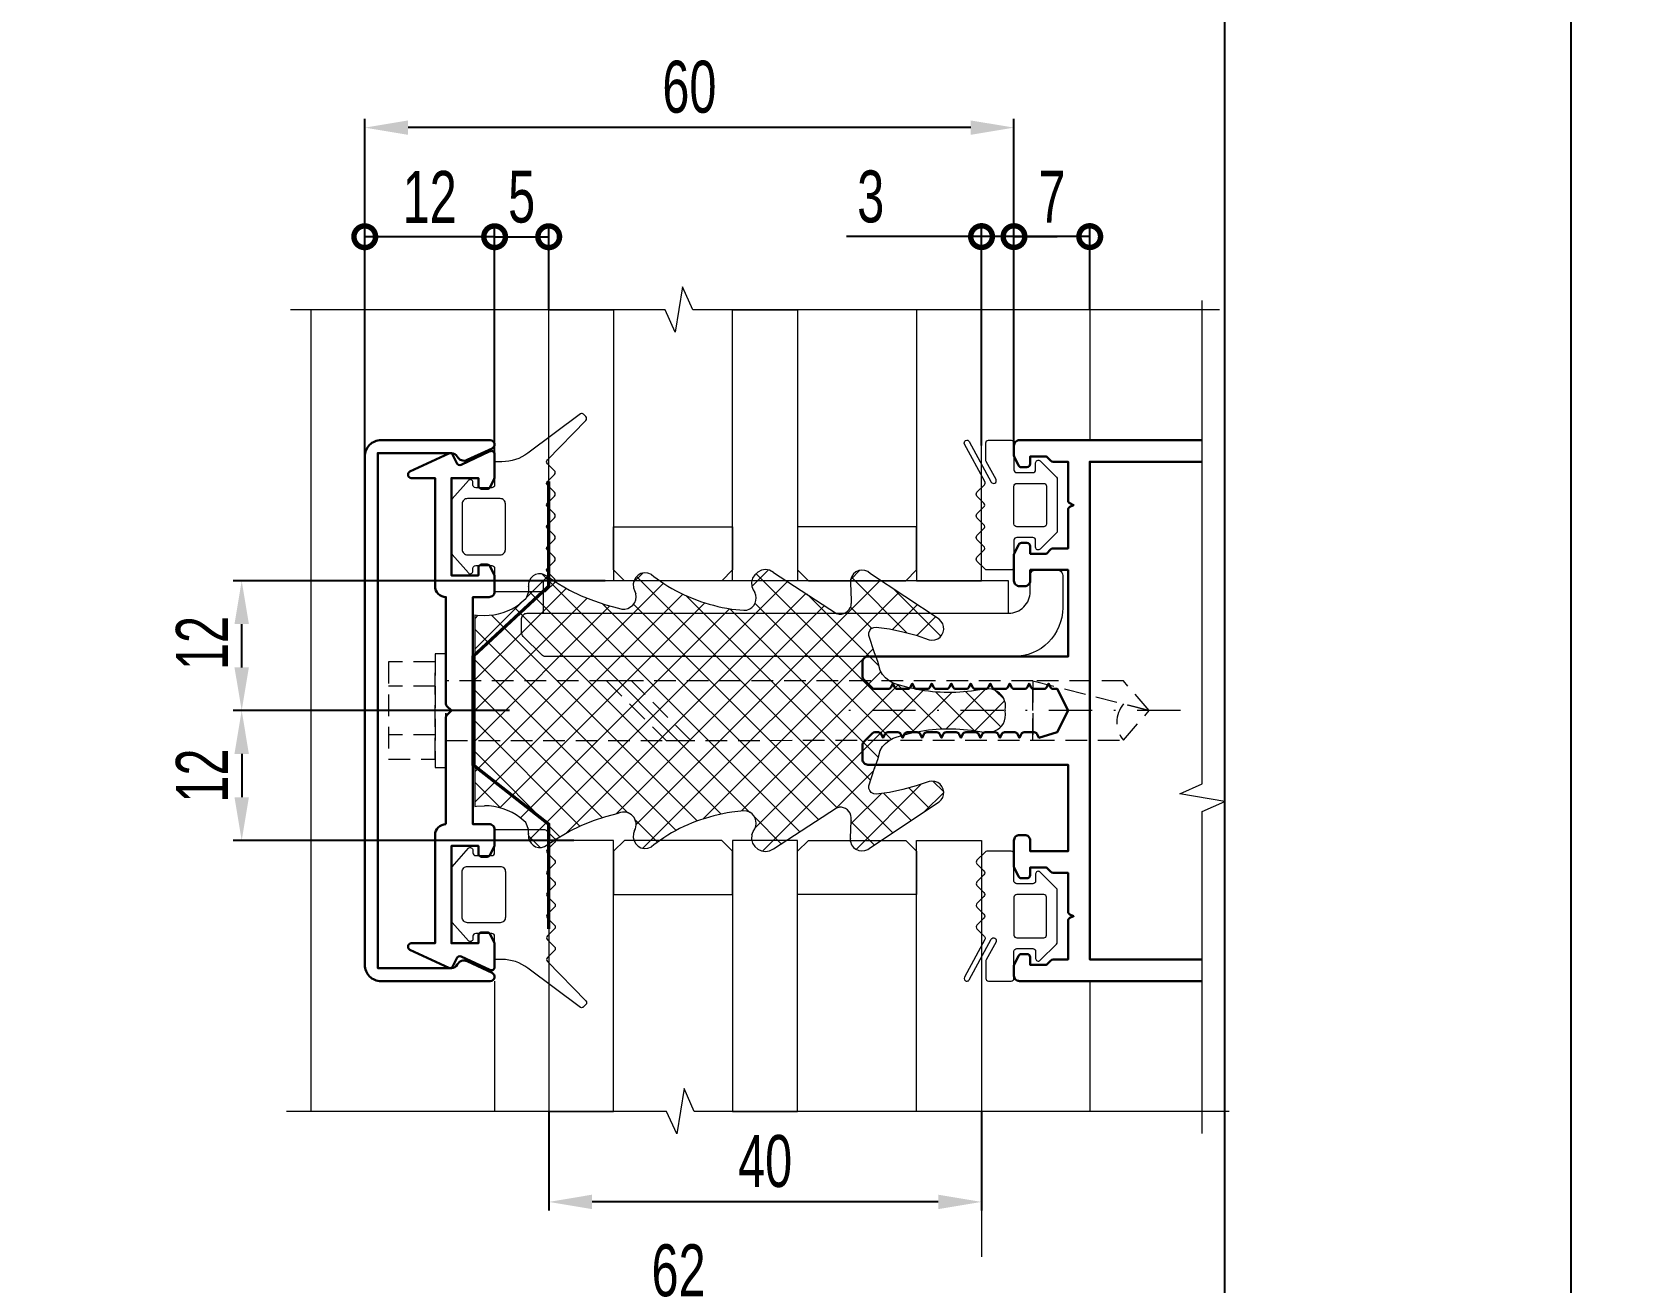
# Model space of a CAD drawing. Extents: x -37 to 8820, y -336 to 478.
# Drawn here: x 3271.1 to 3363.8, y 132.8 to 205.1 of the extents above; entities that cross this region are included whole.
import ezdxf

# ---------------------------------------------------------------- set-up
doc = ezdxf.new("R2010")
doc.units = 0
doc.header["$LTSCALE"] = 5
doc.linetypes.add('DASHDOT', pattern=[1, 0.5, -0.25, 0, -0.25])
doc.linetypes.add('HIDDEN', pattern=[0.375, 0.25, -0.125])
doc.layers.get('0').update_dxf_attribs({"linetype": 'CONTINUOUS', "lineweight": 30})
doc.layers.get('DEFPOINTS').update_dxf_attribs({"linetype": 'CONTINUOUS'})
for name, color, linetype, lineweight in [('1', 6, 'DASHDOT', 13), ('2', 3, 'HIDDEN', 13), ('Dimentions', 5, 'CONTINUOUS', 15), ('Glass', 5, 'CONTINUOUS', 20), ('Ал подклад', 7, 'CONTINUOUS', 20), ('Герлен', 7, 'CONTINUOUS', 60), ('Зигзаг', 1, 'CONTINUOUS', 15), ('Конструкции', 252, 'CONTINUOUS', 20), ('Подкладки', 1, 'CONTINUOUS', 20), ('Уплотнители', 1, 'CONTINUOUS', 20), ('Штриховка', 1, 'CONTINUOUS', 5)]:
    doc.layers.add(name, color=color, linetype=linetype, lineweight=lineweight)
doc.layers.add('Скрытые', color=14, linetype='CONTINUOUS', plot=False)
doc.styles.add('3', font='RUSS.SHX', dxfattribs={"width": 0.7, "height": 3})
doc.dimstyles.new('MX1_6', dxfattribs={"dimtxt": 3, "dimasz": 2.5, "dimexe": 0.5, "dimexo": 0, "dimgap": 0.8, "dimtad": 1, "dimlfac": 1.6, "dimdsep": 46, "dimtxsty": '3', "dimcen": 0, "dimclrd": 256, "dimclre": 256, "dimclrt": 256, "dimaunit": 1, "dimadec": 0, "dimazin": 0, "dimtfac": 1, "dimtmove": 0, "dimatfit": 1, "dimfxl": 1, "dimtvp": 1, "dimtolj": 1, "dimtzin": 0, "dimarcsym": 0})

# ---------------------------------------------------------------- blocks, each defined once
blk = doc.blocks.new('_DotSmall')
at = {"color": 0, "linetype": 'ByBlock', "const_width": 0.5}
blk.add_lwpolyline([(-0.0625, 0, 1), (0.0625, 0, 1)], format="xyb", close=True, dxfattribs=at)
blk = doc.blocks.new('*D1346')
at = {"layer": 'DEFPOINTS', "color": 0, "linetype": 'Continuous', "transparency": 16777216}
for p in [(3300.942, 193.25), (3300.942, 189.031), (3297.817, 180.688)]:
    blk.add_point(p, dxfattribs=at)
at = {"layer": 'Dimentions', "linetype": 'Continuous', "lineweight": -2, "transparency": 16777216}
for p, q in [((3297.817, 180.688), (3297.817, 193.75)), ((3300.942, 189.031), (3300.942, 193.75)), ((3297.817, 193.25), (3300.942, 193.25))]:
    blk.add_line(p, q, dxfattribs=at)
at = {"layer": 'Dimentions', "linetype": 'Continuous', "lineweight": -2, "transparency": 16777216, "xscale": 2.5, "yscale": 2.5, "zscale": 2.5, "rotation": 180}
blk.add_blockref('_DotSmall', (3297.817, 193.25), dxfattribs=at)
at = {"layer": 'Dimentions', "linetype": 'Continuous', "lineweight": -2, "transparency": 16777216, "xscale": 2.5, "yscale": 2.5, "zscale": 2.5}
blk.add_blockref('_DotSmall', (3300.942, 193.25), dxfattribs=at)
at = {"layer": 'Dimentions', "linetype": 'Continuous', "transparency": 16777216, "insert": (3299.379, 195.55), "char_height": 3, "attachment_point": 5, "style": '3'}
blk.add_mtext('\\A1;5', dxfattribs=at)
blk = doc.blocks.new('*D1347')
at = {"layer": 'DEFPOINTS', "color": 0, "linetype": 'Continuous', "transparency": 16777216}
for p in [(3300.942, 142.72), (3325.942, 142.72), (3300.942, 137.494)]:
    blk.add_point(p, dxfattribs=at)
at = {"layer": 'Dimentions', "linetype": 'Continuous', "lineweight": -2, "transparency": 16777216}
for p, q in [((3300.942, 142.72), (3300.942, 136.994)), ((3325.942, 142.72), (3325.942, 136.994)), ((3323.442, 137.494), (3303.442, 137.494))]:
    blk.add_line(p, q, dxfattribs=at)
at = {"layer": 'Dimentions', "linetype": 'Continuous', "transparency": 16777216}
for points in [[(3303.442, 137.911), (3303.442, 137.077), (3300.942, 137.494)], [(3323.442, 137.911), (3323.442, 137.077), (3325.942, 137.494)]]:
    blk.add_solid(points, dxfattribs=at)
at = {"layer": 'Dimentions', "linetype": 'Continuous', "transparency": 16777216, "insert": (3313.442, 139.837), "char_height": 3, "attachment_point": 5, "style": '3'}
blk.add_mtext('\\A1;40', dxfattribs=at)
blk = doc.blocks.new('*D1348')
at = {"layer": 'DEFPOINTS', "color": 0, "linetype": 'Continuous', "transparency": 16777216}
for p in [(3325.942, 193.259), (3325.942, 181.188), (3327.817, 181.188)]:
    blk.add_point(p, dxfattribs=at)
at = {"layer": 'Dimentions', "linetype": 'Continuous', "lineweight": -2, "transparency": 16777216}
for p, q in [((3325.942, 181.188), (3325.942, 193.759)), ((3327.817, 181.188), (3327.817, 193.759)), ((3325.942, 193.259), (3318.142, 193.259)), ((3327.817, 193.259), (3325.942, 193.259)), ((3327.817, 193.259), (3330.317, 193.259))]:
    blk.add_line(p, q, dxfattribs=at)
at = {"layer": 'Dimentions', "linetype": 'Continuous', "lineweight": -2, "transparency": 16777216, "xscale": 2.5, "yscale": 2.5, "zscale": 2.5}
blk.add_blockref('_DotSmall', (3325.942, 193.259), dxfattribs=at)
at = {"layer": 'Dimentions', "linetype": 'Continuous', "lineweight": -2, "transparency": 16777216, "xscale": 2.5, "yscale": 2.5, "zscale": 2.5, "rotation": 180}
blk.add_blockref('_DotSmall', (3327.817, 193.259), dxfattribs=at)
at = {"layer": 'Dimentions', "linetype": 'Continuous', "transparency": 16777216, "insert": (3319.542, 195.559), "char_height": 3, "attachment_point": 5, "style": '3'}
blk.add_mtext('\\A1;3', dxfattribs=at)
blk = doc.blocks.new('*D1349')
at = {"layer": 'DEFPOINTS', "color": 0, "linetype": 'Continuous', "transparency": 16777216}
for p in [(3290.317, 199.554), (3327.817, 189.031), (3290.317, 180.563)]:
    blk.add_point(p, dxfattribs=at)
at = {"layer": 'Dimentions', "linetype": 'Continuous', "lineweight": -2, "transparency": 16777216}
for p, q in [((3290.317, 180.563), (3290.317, 200.054)), ((3325.317, 199.554), (3292.817, 199.554)), ((3327.817, 189.031), (3327.817, 200.054))]:
    blk.add_line(p, q, dxfattribs=at)
at = {"layer": 'Dimentions', "linetype": 'Continuous', "transparency": 16777216}
for points in [[(3292.817, 199.97), (3292.817, 199.137), (3290.317, 199.554)], [(3325.317, 199.97), (3325.317, 199.137), (3327.817, 199.554)]]:
    blk.add_solid(points, dxfattribs=at)
at = {"layer": 'Dimentions', "linetype": 'Continuous', "transparency": 16777216, "insert": (3309.067, 201.897), "char_height": 3, "attachment_point": 5, "style": '3'}
blk.add_mtext('\\A1;60', dxfattribs=at)
blk = doc.blocks.new('*D1350')
at = {"layer": 'DEFPOINTS', "color": 0, "linetype": 'Continuous', "transparency": 16777216}
for p in [(3290.317, 193.25), (3297.817, 188.474), (3290.317, 178.812)]:
    blk.add_point(p, dxfattribs=at)
at = {"layer": 'Dimentions', "linetype": 'Continuous', "lineweight": -2, "transparency": 16777216}
for p, q in [((3290.317, 178.812), (3290.317, 193.75)), ((3297.817, 188.474), (3297.817, 193.75)), ((3297.817, 193.25), (3290.317, 193.25))]:
    blk.add_line(p, q, dxfattribs=at)
at = {"layer": 'Dimentions', "linetype": 'Continuous', "lineweight": -2, "transparency": 16777216, "xscale": 2.5, "yscale": 2.5, "zscale": 2.5, "rotation": 180}
blk.add_blockref('_DotSmall', (3290.317, 193.25), dxfattribs=at)
at = {"layer": 'Dimentions', "linetype": 'Continuous', "lineweight": -2, "transparency": 16777216, "xscale": 2.5, "yscale": 2.5, "zscale": 2.5}
blk.add_blockref('_DotSmall', (3297.817, 193.25), dxfattribs=at)
at = {"layer": 'Dimentions', "linetype": 'Continuous', "transparency": 16777216, "insert": (3294.067, 195.55), "char_height": 3, "attachment_point": 5, "style": '3'}
blk.add_mtext('\\A1;12', dxfattribs=at)
blk = doc.blocks.new('*D1351')
at = {"layer": 'DEFPOINTS', "color": 0, "linetype": 'Continuous', "transparency": 16777216}
for p in [(3327.817, 193.259), (3327.817, 189.488), (3332.192, 189.031)]:
    blk.add_point(p, dxfattribs=at)
at = {"layer": 'Dimentions', "linetype": 'Continuous', "lineweight": -2, "transparency": 16777216}
for p, q in [((3327.817, 189.488), (3327.817, 193.759)), ((3332.192, 189.031), (3332.192, 193.759)), ((3332.192, 193.259), (3327.817, 193.259))]:
    blk.add_line(p, q, dxfattribs=at)
at = {"layer": 'Dimentions', "linetype": 'Continuous', "lineweight": -2, "transparency": 16777216, "xscale": 2.5, "yscale": 2.5, "zscale": 2.5, "rotation": 180}
blk.add_blockref('_DotSmall', (3327.817, 193.259), dxfattribs=at)
at = {"layer": 'Dimentions', "linetype": 'Continuous', "lineweight": -2, "transparency": 16777216, "xscale": 2.5, "yscale": 2.5, "zscale": 2.5}
blk.add_blockref('_DotSmall', (3332.192, 193.259), dxfattribs=at)
at = {"layer": 'Dimentions', "linetype": 'Continuous', "transparency": 16777216, "insert": (3330.004, 195.559), "char_height": 3, "attachment_point": 5, "style": '3'}
blk.add_mtext('\\A1;7', dxfattribs=at)
blk = doc.blocks.new('*D1353')
at = {"layer": 'DEFPOINTS', "color": 0, "linetype": 'Continuous', "transparency": 16777216}
for p in [(3283.208, 173.375), (3304.198, 173.375), (3298.676, 165.875)]:
    blk.add_point(p, dxfattribs=at)
at = {"layer": 'Dimentions', "linetype": 'Continuous', "lineweight": -2, "transparency": 16777216}
for p, q in [((3304.198, 173.375), (3282.708, 173.375)), ((3283.208, 168.375), (3283.208, 170.875)), ((3298.676, 165.875), (3282.708, 165.875))]:
    blk.add_line(p, q, dxfattribs=at)
at = {"layer": 'Dimentions', "linetype": 'Continuous', "transparency": 16777216}
for points in [[(3282.791, 170.875), (3283.624, 170.875), (3283.208, 173.375)], [(3282.791, 168.375), (3283.624, 168.375), (3283.208, 165.875)]]:
    blk.add_solid(points, dxfattribs=at)
at = {"layer": 'Dimentions', "linetype": 'Continuous', "transparency": 16777216, "insert": (3280.908, 169.782), "char_height": 3, "attachment_point": 5, "rotation": 90, "style": '3'}
blk.add_mtext('\\A1;12', dxfattribs=at)
blk = doc.blocks.new('*D1362')
at = {"layer": 'DEFPOINTS', "color": 0, "linetype": 'Continuous', "transparency": 16777216}
for p in [(3289.067, 131.223), (3327.817, 112.857), (3289.067, 110.481)]:
    blk.add_point(p, dxfattribs=at)
at = {"layer": 'Dimentions', "linetype": 'Continuous', "lineweight": -2, "transparency": 16777216}
for p, q in [((3289.067, 110.481), (3289.067, 131.723)), ((3327.817, 112.857), (3327.817, 131.723)), ((3325.317, 131.223), (3291.567, 131.223))]:
    blk.add_line(p, q, dxfattribs=at)
at = {"layer": 'Dimentions', "linetype": 'Continuous', "transparency": 16777216}
for points in [[(3291.567, 131.64), (3291.567, 130.806), (3289.067, 131.223)], [(3325.317, 131.64), (3325.317, 130.806), (3327.817, 131.223)]]:
    blk.add_solid(points, dxfattribs=at)
at = {"layer": 'Dimentions', "linetype": 'Continuous', "transparency": 16777216, "insert": (3308.442, 133.523), "char_height": 3, "attachment_point": 5, "style": '3'}
blk.add_mtext('\\A1;62', dxfattribs=at)
blk = doc.blocks.new('*D1368')
at = {"layer": 'DEFPOINTS', "color": 0, "transparency": 16777216}
for p in [(3290.317, 165.875), (3283.208, 158.375), (3302.391, 158.375)]:
    blk.add_point(p, dxfattribs=at)
at = {"layer": 'Dimentions', "lineweight": -2, "transparency": 16777216}
for p, q in [((3290.317, 165.875), (3282.708, 165.875)), ((3283.208, 163.375), (3283.208, 160.875)), ((3302.391, 158.375), (3282.708, 158.375))]:
    blk.add_line(p, q, dxfattribs=at)
at = {"layer": 'Dimentions', "transparency": 16777216}
for points in [[(3282.791, 163.375), (3283.624, 163.375), (3283.208, 165.875)], [(3282.791, 160.875), (3283.624, 160.875), (3283.208, 158.375)]]:
    blk.add_solid(points, dxfattribs=at)
at = {"layer": 'Dimentions', "transparency": 16777216, "insert": (3280.908, 162.125), "char_height": 3, "attachment_point": 5, "rotation": 90, "style": '3'}
blk.add_mtext('\\A1;12', dxfattribs=at)
blk = doc.blocks.new('6')
at = {"layer": 'Уплотнители'}
blk.add_line((4.136, 15.937), (4.136, 4.852), dxfattribs=at)
for points in [[(8.163, 18.244), (8.312, 18.162), (8.952, 17.74), (9.605, 17.359), (10.285, 17.033), (10.992, 16.747), (11.713, 16.502), (12.448, 16.312), (12.638, 16.258)], [(14.339, 18.257), (14.475, 18.148), (15.06, 17.74)], [(21.399, 18.38), (25.031, 16.013), (25.194, 15.972)], [(25.847, 17.958), (25.834, 17.768), (25.874, 16.747), (25.888, 16.584)], [(25.834, 17.768), (25.834, 17.754)], [(31.071, 15.55), (30.962, 15.673), (27.004, 18.298)], [(7.251, 17.55), (7.251, 17.564), (7.251, 17.482), (7.238, 17.264), (7.17, 17.047), (7.088, 16.856), (6.748, 16.57)], [(7.251, 17.482), (7.251, 17.468)], [(13.305, 17.496), (13.373, 17.332), (13.441, 17.142)], [(20.147, 17.564), (20.215, 17.373), (20.311, 17.223)], [(25.874, 16.747), (25.874, 16.734)], [(4.136, 15.937), (4.245, 15.918), (4.694, 15.89)], [(18.978, 16.258), (19.685, 16.19), (19.862, 16.203)], [(25.031, 16.013), (25.031, 15.999)], [(34.798, 10.163), (34.771, 10.395), (34.798, 10.626)], [(34.771, 10.395), (34.771, 10.381)], [(27.548, 8.082), (27.548, 8.068)], [(27.235, 7.062), (27.235, 7.048)], [(26.895, 6.055), (26.895, 6.041)], [(4.136, 4.852), (4.245, 4.872), (4.694, 4.899)], [(21.399, 2.409), (25.031, 4.776), (25.194, 4.817)], [(27.004, 2.491), (30.962, 5.116), (31.071, 5.239)], [(7.251, 3.212), (7.251, 3.226), (7.251, 3.307), (7.238, 3.525), (7.17, 3.742), (7.088, 3.933), (6.748, 4.219)], [(8.163, 2.545), (8.312, 2.641), (8.952, 3.049), (9.605, 3.43), (10.285, 3.756), (10.992, 4.042), (11.713, 4.287), (12.448, 4.477)], [(19.862, 4.586), (19.685, 4.613), (18.978, 4.531)], [(25.847, 2.831), (25.834, 3.022), (25.874, 4.042), (25.888, 4.219)], [(25.874, 4.042), (25.874, 4.028)], [(7.251, 3.307), (7.251, 3.294)], [(13.373, 3.457), (13.373, 3.47), (13.305, 3.294)], [(15.06, 3.049), (14.475, 2.641), (14.339, 2.532)], [(20.147, 3.226), (20.215, 3.416), (20.311, 3.566)], [(25.834, 3.022), (25.834, 3.008)]]:
    blk.add_lwpolyline(points, dxfattribs=at)
for points in [[(34.009, 11.632), (33.778, 11.66), (33.547, 11.632), (32.826, 11.524, -0.091156), (29.234, 11.714), (28.541, 11.905), (28.296, 11.986), (28.065, 12.122), (27.861, 12.285), (27.684, 12.476), (27.548, 12.707), (27.412, 13.224), (27.235, 13.727), (26.895, 14.734), (26.908, 14.884), (26.963, 15.02), (27.044, 15.129), (27.18, 15.197), (27.316, 15.224), (28.092, 15.115), (28.867, 14.952), (29.629, 14.748), (30.377, 14.489), (30.54, 14.462), (30.717, 14.489)], [(30.717, 6.3), (30.54, 6.327), (30.377, 6.3), (29.629, 6.041), (28.867, 5.837), (28.092, 5.674), (27.316, 5.565), (27.18, 5.593), (27.044, 5.661), (26.963, 5.783), (26.908, 5.905), (26.895, 6.055), (27.235, 7.062), (27.412, 7.565), (27.548, 8.082), (27.684, 8.313), (27.861, 8.504), (28.065, 8.667), (28.296, 8.803), (28.541, 8.885), (29.234, 9.075, -0.091156), (32.826, 9.265), (33.547, 9.157), (33.778, 9.129), (34.009, 9.157)]]:
    blk.add_lwpolyline(points, format="xyb", dxfattribs=at)
blk.add_arc((12.733, 3.811), 0.725, 331.99667, 113.16431, dxfattribs=at)
for points in [[(14.339, 18.257), (13.768, 18.561), (13.198, 18.115), (13.305, 17.496)], [(21.399, 18.38), (20.8, 18.834), (19.981, 18.255), (20.147, 17.564)], [(27.004, 18.298), (26.589, 18.702), (25.969, 18.51), (25.847, 17.958)], [(8.163, 18.244), (7.71, 18.462), (7.174, 18.062), (7.251, 17.564)], [(15.06, 17.74), (16.324, 16.93), (17.501, 16.508), (18.978, 16.258)], [(12.638, 16.258), (13.105, 16.185), (13.589, 16.669), (13.441, 17.142)], [(19.862, 16.203), (20.308, 16.328), (20.526, 16.813), (20.311, 17.223)], [(4.694, 15.89), (5.408, 15.885), (6.184, 16.13), (6.748, 16.57)], [(25.194, 15.972), (25.538, 15.942), (25.889, 16.232), (25.888, 16.584)], [(30.717, 14.489), (31.172, 14.588), (31.402, 15.2), (31.071, 15.55)], [(34.798, 10.626), (34.814, 11.085), (34.449, 11.554), (34.009, 11.632)], [(34.009, 9.157), (34.484, 9.289), (34.794, 9.662), (34.798, 10.163)], [(31.071, 5.239), (31.402, 5.589), (31.172, 6.201), (30.717, 6.3)], [(6.748, 4.219), (6.184, 4.66), (5.408, 4.904), (4.694, 4.899)], [(25.888, 4.219), (25.88, 4.565), (25.533, 4.847), (25.194, 4.817)], [(18.978, 4.531), (17.588, 4.3), (16.234, 3.839), (15.06, 3.049)], [(20.311, 3.566), (20.519, 3.983), (20.326, 4.45), (19.862, 4.586)], [(7.251, 3.226), (7.179, 2.722), (7.708, 2.329), (8.163, 2.545)], [(13.305, 3.294), (13.198, 2.674), (13.768, 2.228), (14.339, 2.532)], [(20.147, 3.226), (19.981, 2.535), (20.8, 1.955), (21.399, 2.409)], [(25.847, 2.831), (25.94, 2.29), (26.627, 2.103), (27.004, 2.491)]]:
    blk.add_open_spline(points, degree=3, dxfattribs=at)

msp = doc.modelspace()

# ---------------------------------------------------------------- hatches: boundary and pattern name
at = {"layer": 'Штриховка', "lineweight": 5}
h = msp.add_hatch(dxfattribs=at)
h.set_pattern_fill('NET', color=256, scale=10, angle=45, style=0)
h.set_pattern_definition([(45, (-3801.2168, 2361.1489), (-0.88388348, 0.88388348), []), (135, (-3801.2168, 2361.1489), (-0.88388348, -0.88388348), [])])
edge = h.paths.add_edge_path()
edge.add_spline(control_points=[(3327.3303, 166.1067), (3327.3461, 166.5658), (3326.9813, 167.0349), (3326.5413, 167.1133)], knot_values=[0, 0, 0, 0, 1, 1, 1, 1], degree=3, periodic=0)
edge.add_line((3326.5413, 167.1133), (3326.31, 167.1406))
edge.add_line((3326.31, 167.1406), (3326.0788, 167.1133))
edge.add_line((3326.0788, 167.1133), (3325.3578, 167.0045))
edge.add_arc((3324.0801, 176.8672), 9.9451, 256.547552, 277.381309, ccw=False)
edge.add_line((3321.7665, 167.195), (3321.0727, 167.3854))
edge.add_line((3321.0727, 167.3854), (3320.8279, 167.467))
edge.add_line((3320.8279, 167.467), (3320.5966, 167.6031))
edge.add_line((3320.5966, 167.6031), (3320.3925, 167.7663))
edge.add_line((3320.3925, 167.7663), (3320.2157, 167.9568))
edge.add_line((3320.2157, 167.9568), (3320.0797, 168.188))
edge.add_line((3320.0797, 168.188), (3319.9436, 168.7049))
edge.add_line((3319.9436, 168.7049), (3319.7668, 169.2083))
edge.add_line((3319.7668, 169.2083), (3319.4267, 170.2149))
edge.add_line((3319.4267, 170.2149), (3319.4403, 170.3646))
edge.add_line((3319.4403, 170.3646), (3319.4947, 170.5006))
edge.add_line((3319.4947, 170.5006), (3319.5763, 170.6094))
edge.add_line((3319.5763, 170.6094), (3319.7124, 170.6774))
edge.add_line((3319.7124, 170.6774), (3319.8484, 170.7046))
edge.add_line((3319.8484, 170.7046), (3320.6238, 170.5958))
edge.add_line((3320.6238, 170.5958), (3321.3992, 170.4326))
edge.add_line((3321.3992, 170.4326), (3322.161, 170.2285))
edge.add_line((3322.161, 170.2285), (3322.9092, 169.9701))
edge.add_line((3322.9092, 169.9701), (3323.0724, 169.9429))
edge.add_line((3323.0724, 169.9429), (3323.2493, 169.9701))
edge.add_spline(control_points=[(3323.2493, 169.9701), (3323.7041, 170.0691), (3323.9335, 170.6811), (3323.6029, 171.0311)], knot_values=[0, 0, 0, 0, 1, 1, 1, 1], degree=3, periodic=0)
edge.add_line((3323.6029, 171.0311), (3323.4941, 171.1536))
edge.add_line((3323.4941, 171.1536), (3319.5355, 173.779))
edge.add_spline(control_points=[(3319.5355, 173.779), (3319.1206, 174.1828), (3318.5005, 173.9912), (3318.3792, 173.4389)], knot_values=[0, 0, 0, 0, 1, 1, 1, 1], degree=3, periodic=0)
edge.add_line((3318.3792, 173.4389), (3318.3656, 173.2485))
edge.add_line((3318.3656, 173.2485), (3318.4065, 172.2282))
edge.add_line((3318.4065, 172.2282), (3318.4201, 172.065))
edge.add_spline(control_points=[(3318.4201, 172.065), (3318.4214, 171.7129), (3318.0698, 171.4227), (3317.7263, 171.4528)], knot_values=[0, 0, 0, 0, 1, 1, 1, 1], degree=3, periodic=0)
edge.add_line((3317.7263, 171.4528), (3317.563, 171.4936))
edge.add_line((3317.563, 171.4936), (3313.9309, 173.8606))
edge.add_spline(control_points=[(3313.9309, 173.8606), (3313.3319, 174.3152), (3312.5132, 173.7355), (3312.6794, 173.0444)], knot_values=[0, 0, 0, 0, 1, 1, 1, 1], degree=3, periodic=0)
edge.add_line((3312.6794, 173.0444), (3312.7474, 172.854))
edge.add_line((3312.7474, 172.854), (3312.8427, 172.7043))
edge.add_spline(control_points=[(3312.8427, 172.7043), (3313.0578, 172.294), (3312.8402, 171.8092), (3312.3938, 171.6841)], knot_values=[0, 0, 0, 0, 1, 1, 1, 1], degree=3, periodic=0)
edge.add_line((3312.4046, 171.6849), (3312.2169, 171.6705))
edge.add_line((3312.2169, 171.6705), (3311.5095, 171.7385))
edge.add_spline(control_points=[(3311.5095, 171.7385), (3310.0333, 171.9893), (3308.856, 172.4107), (3307.5918, 173.2213)], knot_values=[0, 0, 0, 0, 1, 1, 1, 1], degree=3, periodic=0)
edge.add_line((3307.5918, 173.2213), (3307.0068, 173.6294))
edge.add_line((3307.0068, 173.6294), (3306.8708, 173.7382))
edge.add_spline(control_points=[(3306.8708, 173.7382), (3306.2997, 174.042), (3305.7301, 173.5963), (3305.8369, 172.9764)], knot_values=[0, 0, 0, 0, 1, 1, 1, 1], degree=3, periodic=0)
edge.add_line((3305.8369, 172.9764), (3305.9049, 172.8132))
edge.add_line((3305.9049, 172.8132), (3305.973, 172.6227))
edge.add_spline(control_points=[(3305.973, 172.6227), (3306.121, 172.1495), (3305.6374, 171.6662), (3305.1704, 171.7385)], knot_values=[0, 0, 0, 0, 1, 1, 1, 1], degree=3, periodic=0)
edge.add_line((3305.1842, 171.7346), (3304.9799, 171.7929))
edge.add_line((3304.9799, 171.7929), (3304.2453, 171.9834))
edge.add_line((3304.2453, 171.9834), (3303.5244, 172.2282))
edge.add_line((3303.5244, 172.2282), (3302.817, 172.5139))
edge.add_line((3302.817, 172.5139), (3302.1368, 172.8404))
edge.add_line((3302.1368, 172.8404), (3301.4838, 173.2213))
edge.add_line((3301.4838, 173.2213), (3300.8445, 173.643))
edge.add_line((3300.8445, 173.643), (3300.6948, 173.7246))
edge.add_spline(control_points=[(3300.6948, 173.7246), (3300.2421, 173.9427), (3299.7063, 173.5425), (3299.7834, 173.0444)], knot_values=[0, 0, 0, 0, 1, 1, 1, 1], degree=3, periodic=0)
edge.add_line((3299.7834, 173.0444), (3299.7834, 173.0308))
edge.add_line((3299.7834, 173.0308), (3299.7834, 172.9628))
edge.add_line((3299.7834, 172.9628), (3299.7698, 172.7451))
edge.add_line((3299.7698, 172.7451), (3299.7018, 172.5275))
edge.add_line((3299.7018, 172.5275), (3299.6202, 172.337))
edge.add_line((3299.6202, 172.337), (3299.2801, 172.0514))
edge.add_spline(control_points=[(3299.2801, 172.0514), (3298.716, 171.6104), (3297.9399, 171.3658), (3297.226, 171.3712)], knot_values=[0, 0, 0, 0, 1, 1, 1, 1], degree=3, periodic=0)
edge.add_line((3297.226, 171.3712), (3296.7771, 171.3984))
edge.add_line((3296.7771, 171.3984), (3296.6682, 171.4176))
edge.add_line((3296.6682, 171.4176), (3296.6682, 160.3333))
edge.add_line((3296.6682, 160.3333), (3296.7771, 160.3525))
edge.add_line((3296.7771, 160.3525), (3297.226, 160.3797))
edge.add_spline(control_points=[(3297.226, 160.3797), (3297.9399, 160.3851), (3298.7162, 160.1405), (3299.2801, 159.6995)], knot_values=[0, 0, 0, 0, 1, 1, 1, 1], degree=3, periodic=0)
edge.add_line((3299.271, 159.7072), (3299.6202, 159.4138))
edge.add_line((3299.6202, 159.4138), (3299.7018, 159.2234))
edge.add_line((3299.7018, 159.2234), (3299.7698, 159.0057))
edge.add_line((3299.7698, 159.0057), (3299.7834, 158.7881))
edge.add_line((3299.7834, 158.7881), (3299.7834, 158.7745))
edge.add_line((3299.7834, 158.7745), (3299.7834, 158.7065))
edge.add_spline(control_points=[(3299.7834, 158.7065), (3299.7106, 158.2029), (3300.2403, 157.8102), (3300.6948, 158.0263)], knot_values=[0, 0, 0, 0, 1, 1, 1, 1], degree=3, periodic=0)
edge.add_line((3300.6948, 158.0263), (3300.8445, 158.1215))
edge.add_line((3300.8445, 158.1215), (3301.4838, 158.5296))
edge.add_line((3301.4838, 158.5296), (3302.1368, 158.9105))
edge.add_line((3302.1368, 158.9105), (3302.817, 159.237))
edge.add_line((3302.817, 159.237), (3303.5244, 159.5227))
edge.add_line((3303.5244, 159.5227), (3304.2453, 159.7675))
edge.add_line((3304.2453, 159.7675), (3304.9799, 159.958))
edge.add_arc((3305.265, 159.2916), 0.7248, -28.003331, 113.164313, ccw=False)
edge.add_line((3305.9049, 158.9513), (3305.8369, 158.7745))
edge.add_spline(control_points=[(3305.8369, 158.7745), (3305.7301, 158.1546), (3306.2997, 157.7089), (3306.8708, 158.0127)], knot_values=[0, 0, 0, 0, 1, 1, 1, 1], degree=3, periodic=0)
edge.add_line((3306.8708, 158.0127), (3307.0068, 158.1215))
edge.add_line((3307.0068, 158.1215), (3307.5918, 158.5296))
edge.add_spline(control_points=[(3307.5918, 158.5296), (3308.7662, 159.3195), (3310.1204, 159.7809), (3311.5095, 160.0124)], knot_values=[0, 0, 0, 0, 1, 1, 1, 1], degree=3, periodic=0)
edge.add_line((3311.5095, 160.0124), (3312.2169, 160.094))
edge.add_line((3312.2169, 160.094), (3312.3938, 160.0668))
edge.add_spline(control_points=[(3312.3938, 160.0668), (3312.8581, 159.931), (3313.0513, 159.4637), (3312.8427, 159.0465)], knot_values=[0, 0, 0, 0, 1, 1, 1, 1], degree=3, periodic=0)
edge.add_line((3312.8509, 159.0595), (3312.7474, 158.8969))
edge.add_line((3312.7474, 158.8969), (3312.6794, 158.7065))
edge.add_spline(control_points=[(3312.6794, 158.7065), (3312.5132, 158.0154), (3313.3319, 157.4357), (3313.9309, 157.8903)], knot_values=[0, 0, 0, 0, 1, 1, 1, 1], degree=3, periodic=0)
edge.add_line((3313.9309, 157.8903), (3317.563, 160.2572))
edge.add_line((3317.563, 160.2572), (3317.7263, 160.2981))
edge.add_spline(control_points=[(3317.7263, 160.2981), (3318.0655, 160.3278), (3318.4119, 160.0457), (3318.4201, 159.6995)], knot_values=[0, 0, 0, 0, 1, 1, 1, 1], degree=3, periodic=0)
edge.add_line((3318.4214, 159.7173), (3318.4065, 159.5227))
edge.add_line((3318.4065, 159.5227), (3318.3656, 158.5024))
edge.add_line((3318.3656, 158.5024), (3318.3792, 158.312))
edge.add_spline(control_points=[(3318.3792, 158.312), (3318.4722, 157.7705), (3319.1587, 157.5835), (3319.5355, 157.9719)], knot_values=[0, 0, 0, 0, 1, 1, 1, 1], degree=3, periodic=0)
edge.add_line((3319.5355, 157.9719), (3323.4941, 160.5973))
edge.add_line((3323.4941, 160.5973), (3323.6029, 160.7198))
edge.add_spline(control_points=[(3323.6029, 160.7198), (3323.9335, 161.0698), (3323.7041, 161.6817), (3323.2493, 161.7808)], knot_values=[0, 0, 0, 0, 1, 1, 1, 1], degree=3, periodic=0)
edge.add_line((3323.2493, 161.7808), (3323.0724, 161.808))
edge.add_line((3323.0724, 161.808), (3322.9092, 161.7808))
edge.add_line((3322.9092, 161.7808), (3322.161, 161.5224))
edge.add_line((3322.161, 161.5224), (3321.3992, 161.3183))
edge.add_line((3321.3992, 161.3183), (3320.6238, 161.1551))
edge.add_line((3320.6238, 161.1551), (3319.8484, 161.0462))
edge.add_line((3319.8484, 161.0462), (3319.7124, 161.0734))
edge.add_line((3319.7124, 161.0734), (3319.5763, 161.1415))
edge.add_line((3319.5763, 161.1415), (3319.4947, 161.2639))
edge.add_line((3319.4947, 161.2639), (3319.4403, 161.3863))
edge.add_line((3319.4403, 161.3863), (3319.4267, 161.536))
edge.add_line((3319.4267, 161.536), (3319.7668, 162.5426))
edge.add_line((3319.7668, 162.5426), (3319.9436, 163.0459))
edge.add_line((3319.9436, 163.0459), (3320.0797, 163.5629))
edge.add_line((3320.0797, 163.5629), (3320.2157, 163.7941))
edge.add_line((3320.2157, 163.7941), (3320.3925, 163.9846))
edge.add_line((3320.3925, 163.9846), (3320.5966, 164.1478))
edge.add_line((3320.5966, 164.1478), (3320.8279, 164.2838))
edge.add_line((3320.8279, 164.2838), (3321.0727, 164.3655))
edge.add_line((3321.0727, 164.3655), (3321.7665, 164.5559))
edge.add_arc((3324.0801, 154.8836), 9.9451, 82.618691, 103.452448, ccw=False)
edge.add_line((3325.3578, 164.7464), (3326.0788, 164.6375))
edge.add_line((3326.0788, 164.6375), (3326.31, 164.6103))
edge.add_line((3326.31, 164.6103), (3326.5413, 164.6375))
edge.add_spline(control_points=[(3326.5413, 164.6375), (3327.0165, 164.7699), (3327.3257, 165.1427), (3327.3303, 165.6442)], knot_values=[0, 0, 0, 0, 1, 1, 1, 1], degree=3, periodic=0)
edge.add_line((3327.3303, 165.6442), (3327.3031, 165.8754))
edge.add_line((3327.3031, 165.8754), (3327.3303, 166.1067))

# ---------------------------------------------------------------- linework, layer by layer
for points in [[(3290.317, 180.5629), (3290.317, 151.1879, 0.4142136), (3291.2545, 150.2504), (3297.567, 150.2504, 0.8025849), (3297.6726, 150.727), (3296.236, 151.3969, 0.4015594), (3295.6629, 151.2024, -0.2797393), (3295.3303, 151.0004), (3291.067, 151.0004), (3291.067, 180.7504), (3295.3303, 180.7504, -0.2797393), (3295.6629, 180.5485, 0.4015594), (3296.236, 180.3539), (3297.6726, 181.0239, 0.8025849), (3297.567, 181.5004), (3291.2545, 181.5004, 0.4142136)], [(3295.0045, 159.3129), (3295.0045, 165.4853, -0.1989124), (3295.0594, 165.6179), (3295.317, 165.8754), (3295.0594, 166.133, -0.1989124), (3295.0045, 166.2656), (3295.0045, 172.4379, -0.4142136), (3294.3795, 173.0629), (3294.3795, 179.3129), (3293.0045, 179.3129, -0.4142136), (3292.817, 179.5004), (3292.817, 179.5194, -0.2914734), (3292.9252, 179.6894), (3295.163, 180.7329, -0.4142136), (3295.4122, 180.6422), (3295.6322, 180.1704, 0.4142136), (3295.8814, 180.0797), (3297.5502, 180.8579, -0.5486188), (3297.817, 180.6879), (3297.817, 179.3572, -0.1164338), (3297.7972, 179.2733), (3297.5563, 178.7916, -0.284079), (3297.3886, 178.6879), (3297.067, 178.6879, -0.4142136), (3296.8795, 178.8754), (3296.8795, 179.3129), (3295.317, 179.3129), (3295.317, 173.6879), (3296.8795, 173.6879), (3296.8795, 174.1254, -0.4142136), (3297.067, 174.3129), (3297.3886, 174.3129, -0.284079), (3297.5563, 174.2093), (3297.7972, 173.7275, -0.1164338), (3297.817, 173.6437), (3297.817, 172.7504, -0.4142136), (3297.5045, 172.4379), (3296.567, 172.4379), (3296.567, 159.3129), (3297.5045, 159.3129, -0.4142136), (3297.817, 159.0004), (3297.817, 158.1072, -0.1164338), (3297.7972, 158.0233), (3297.5563, 157.5416, -0.284079), (3297.3886, 157.4379), (3297.067, 157.4379, -0.4142136), (3296.8795, 157.6254), (3296.8795, 158.0629), (3295.317, 158.0629), (3295.317, 152.4379), (3296.8795, 152.4379), (3296.8795, 152.8754, -0.4142136), (3297.067, 153.0629), (3297.3886, 153.0629, -0.284079), (3297.5563, 152.9593), (3297.7972, 152.4775, -0.1164338), (3297.817, 152.3937), (3297.817, 151.0629, -0.5486188), (3297.5502, 150.893), (3295.8814, 151.6712, 0.4142136), (3295.6322, 151.5805), (3295.4122, 151.1087, -0.4142136), (3295.163, 151.018), (3292.9252, 152.0615, -0.2914734), (3292.817, 152.2314), (3292.817, 152.2504, -0.4142136), (3293.0045, 152.4379), (3294.3795, 152.4379), (3294.3795, 158.6879, -0.4142136)]]:
    msp.add_lwpolyline(points, format="xyb", close=True)
msp.add_lwpolyline([(3338.6821, 150.2504), (3328.1295, 150.2504, -0.4142136), (3327.817, 150.5629), (3327.817, 151.1437, -0.1164338), (3327.8368, 151.2275), (3328.0777, 151.7093, -0.284079), (3328.2454, 151.8129), (3328.567, 151.8129, -0.4142136), (3328.7545, 151.6254), (3328.7545, 151.1879), (3329.692, 151.1879), (3329.9496, 151.4455, -0.1989124), (3330.0821, 151.5004), (3330.942, 151.5004), (3330.942, 153.7283, -0.284079), (3331.0456, 153.896), (3331.2545, 154.0004), (3331.0456, 154.1049, -0.284079), (3330.942, 154.2726), (3330.942, 156.5004), (3330.0821, 156.5004, -0.1989124), (3329.9496, 156.5554), (3329.692, 156.8129), (3328.7545, 156.8129), (3328.7545, 156.3754, -0.4142136), (3328.567, 156.1879), (3328.2454, 156.1879, -0.284079), (3328.0777, 156.2916), (3327.8368, 156.7733, -0.1164338), (3327.817, 156.8572), (3327.817, 158.3754, -0.4142136), (3328.1295, 158.6879), (3328.442, 158.6879, -0.4142136), (3328.7545, 158.3754), (3328.7545, 157.7504), (3330.942, 157.7504), (3330.942, 162.7504), (3319.3795, 162.7504, -0.4142136), (3319.067, 163.0629), (3319.067, 163.9228, -0.1989124), (3319.1219, 164.0554), (3319.6371, 164.5705, -0.1989124), (3319.7696, 164.6254), (3319.9823, 164.6254, -0.284079), (3320.15, 164.5218), (3320.2545, 164.3129), (3320.3589, 164.5218, -0.284079), (3320.5266, 164.6254), (3321.1073, 164.6254, -0.284079), (3321.275, 164.5218), (3321.3795, 164.3129), (3321.4839, 164.5218, -0.284079), (3321.6516, 164.6254), (3322.2323, 164.6254, -0.284079), (3322.4, 164.5218), (3322.5045, 164.3129), (3322.6089, 164.5218, -0.284079), (3322.7766, 164.6254), (3323.3573, 164.6254, -0.284079), (3323.525, 164.5218), (3323.6295, 164.3129), (3323.7339, 164.5218, -0.284079), (3323.9016, 164.6254), (3324.4823, 164.6254, -0.284079), (3324.65, 164.5218), (3324.7545, 164.3129), (3324.8589, 164.5218, -0.284079), (3325.0266, 164.6254), (3325.6073, 164.6254, -0.284079), (3325.775, 164.5218), (3325.8795, 164.3129), (3325.9839, 164.5218, -0.284079), (3326.1516, 164.6254), (3326.7323, 164.6254, -0.284079), (3326.9, 164.5218), (3327.0045, 164.3129), (3327.1089, 164.5218, -0.284079), (3327.2766, 164.6254), (3327.8573, 164.6254, -0.284079), (3328.025, 164.5218), (3328.1295, 164.3129), (3328.2339, 164.5218, -0.284079), (3328.4016, 164.6254), (3328.9823, 164.6254, -0.284079), (3329.15, 164.5218), (3329.2545, 164.3129), (3330.317, 164.6254), (3330.942, 165.8754), (3330.317, 167.1254), (3330.0891, 167.1254, -0.284079), (3329.9214, 167.2291), (3329.817, 167.4379), (3329.7125, 167.2291, -0.284079), (3329.5448, 167.1254), (3328.9641, 167.1254, -0.284079), (3328.7964, 167.2291), (3328.692, 167.4379), (3328.5875, 167.2291, -0.284079), (3328.4198, 167.1254), (3327.8391, 167.1254, -0.284079), (3327.6714, 167.2291), (3327.567, 167.4379), (3327.4625, 167.2291, -0.284079), (3327.2948, 167.1254), (3326.7141, 167.1254, -0.284079), (3326.5464, 167.2291), (3326.442, 167.4379), (3326.3375, 167.2291, -0.284079), (3326.1698, 167.1254), (3325.5891, 167.1254, -0.284079), (3325.4214, 167.2291), (3325.317, 167.4379), (3325.2125, 167.2291, -0.284079), (3325.0448, 167.1254), (3324.4641, 167.1254, -0.284079), (3324.2964, 167.2291), (3324.192, 167.4379), (3324.0875, 167.2291, -0.284079), (3323.9198, 167.1254), (3323.3391, 167.1254, -0.284079), (3323.1714, 167.2291), (3323.067, 167.4379), (3322.9625, 167.2291, -0.284079), (3322.7948, 167.1254), (3322.2141, 167.1254, -0.284079), (3322.0464, 167.2291), (3321.942, 167.4379), (3321.8375, 167.2291, -0.284079), (3321.6698, 167.1254), (3321.0891, 167.1254, -0.284079), (3320.9214, 167.2291), (3320.817, 167.4379), (3320.7125, 167.2291, -0.284079), (3320.5448, 167.1254), (3319.7696, 167.1254, -0.1989124), (3319.6371, 167.1804), (3319.1219, 167.6955, -0.1989124), (3319.067, 167.8281), (3319.067, 168.6879, -0.4142136), (3319.3795, 169.0004), (3330.942, 169.0004), (3330.942, 174.0004), (3328.7545, 174.0004), (3328.7545, 173.3754, -0.4142136), (3328.442, 173.0629), (3328.1295, 173.0629, -0.4142136), (3327.817, 173.3754), (3327.817, 174.8937, -0.1164338), (3327.8368, 174.9775), (3328.0777, 175.4593, -0.284079), (3328.2454, 175.5629), (3328.567, 175.5629, -0.4142136), (3328.7545, 175.3754), (3328.7545, 174.9379), (3329.692, 174.9379), (3329.9496, 175.1955, -0.1989124), (3330.0821, 175.2504), (3330.942, 175.2504), (3330.942, 177.4783, -0.284079), (3331.0456, 177.646), (3331.2545, 177.7504), (3331.0456, 177.8549, -0.284079), (3330.942, 178.0226), (3330.942, 180.2504), (3330.0821, 180.2504, -0.1989124), (3329.9496, 180.3054), (3329.692, 180.5629), (3328.7545, 180.5629), (3328.7545, 180.1254, -0.4142136), (3328.567, 179.9379), (3328.2454, 179.9379, -0.284079), (3328.0777, 180.0416), (3327.8368, 180.5233, -0.1164338), (3327.817, 180.6072), (3327.817, 181.1879, -0.4142136), (3328.1295, 181.5004), (3338.6821, 181.5004)], format="xyb")
msp.add_lwpolyline([(3338.6821, 151.5004), (3332.192, 151.5004), (3332.192, 180.2504), (3338.6821, 180.2504)])
at = {"layer": '1'}
msp.add_line((3337.4321, 165.8754), (3317.817, 165.8754), dxfattribs=at)
at = {"layer": '2'}
for p, q in [((3294.3795, 167.2817), (3291.692, 167.2817)), ((3294.3795, 164.4692), (3291.692, 164.4692))]:
    msp.add_line(p, q, dxfattribs=at)
for points in [[(3294.3795, 162.5942), (3295.0045, 162.5942), (3295.0045, 169.1567), (3294.3795, 169.1567)], [(3294.3795, 163.0629), (3294.3795, 168.6879), (3291.692, 168.6879), (3291.692, 163.0629)], [(3295.0045, 164.1567), (3328.9133, 164.1606), (3328.9133, 165.8754), (3328.9133, 167.5942), (3295.0045, 167.5942)], [(3304.2863, 167.5942), (3307.7238, 164.1567), (3309.1561, 164.1567), (3305.7186, 167.5942)]]:
    msp.add_lwpolyline(points, close=True, dxfattribs=at)
msp.add_lwpolyline([(3328.9133, 164.1606), (3334.1383, 164.1606), (3335.6312, 165.8774), (3334.1383, 167.5942), (3328.9133, 167.5942), (3328.9133, 164.1606)], dxfattribs=at)
msp.add_lwpolyline([(3328.9133, 167.5942), (3335.6312, 165.8774), (3334.1383, 166.2589, 0.3633079), (3334.1383, 164.1606)], format="xyb", dxfattribs=at)
at = {"layer": 'Dimentions'}
msp.add_line((3325.942, 142.7202), (3325.942, 134.3198), dxfattribs=at)
at = {"layer": 'Glass'}
for points in [[(3304.692, 189.0307), (3304.692, 173.3754), (3300.942, 173.3754), (3300.942, 189.0307)], [(3315.317, 189.0307), (3315.317, 173.3754), (3311.567, 173.3754), (3311.567, 189.0307)], [(3322.192, 189.0307), (3322.192, 173.3754), (3325.942, 173.3754), (3325.942, 189.0307)], [(3310.942, 173.3754), (3305.317, 173.3754), (3304.692, 174.0004), (3304.692, 176.5004), (3311.567, 176.5004), (3311.567, 174.0004)], [(3315.942, 173.3754), (3321.567, 173.3754), (3322.192, 174.0004), (3322.192, 176.5004), (3315.317, 176.5004), (3315.317, 174.0004)], [(3304.692, 142.7202), (3304.692, 158.3754), (3300.942, 158.3754), (3300.942, 142.7202)], [(3310.942, 158.3754), (3305.317, 158.3754), (3304.692, 157.7504), (3304.692, 155.2504), (3311.567, 155.2504), (3311.567, 157.7504)], [(3315.317, 142.7202), (3315.317, 158.3754), (3311.567, 158.3754), (3311.567, 142.7202)], [(3315.942, 158.3754), (3321.567, 158.3754), (3322.192, 157.7504), (3322.192, 155.2504), (3315.317, 155.2504), (3315.317, 157.7504)], [(3322.192, 142.7202), (3322.192, 158.3754), (3325.942, 158.3754), (3325.942, 142.7202)]]:
    msp.add_lwpolyline(points, close=True, dxfattribs=at)
at = {"layer": 'Ал подклад', "color": 0}
msp.add_lwpolyline([(3330.317, 174.0004, -0.4142136), (3330.6295, 173.6879), (3330.6295, 171.8129, -0.4142136), (3327.817, 169.0004), (3300.7583, 169.0004, -0.1989124), (3300.5374, 169.092), (3299.4704, 170.1589, -0.1989124), (3299.3789, 170.3799), (3299.3789, 171.1879, -0.4142136), (3299.6914, 171.5004), (3327.5045, 171.5004, 0.4142136), (3328.7545, 172.7504), (3328.7545, 173.6879, -0.4142136), (3329.067, 174.0004)], format="xyb", close=True, dxfattribs=at)
at = {"layer": 'Герлен', "ltscale": 2, "const_width": 0.1875}
msp.add_lwpolyline([(3300.942, 153.2504), (3300.942, 159.3129), (3296.567, 162.7504), (3296.567, 169.0004), (3300.942, 173.0629), (3300.942, 179.1254)], dxfattribs=at)
at = {"layer": 'Зигзаг'}
for points in [[(3339.6861, 189.0307), (3309.258, 189.0307), (3308.6771, 190.3486), (3308.2415, 187.7359), (3307.659, 189.0307), (3286.0343, 189.0307)], [(3338.6821, 141.4436), (3338.6821, 160.0486), (3340, 160.6295), (3337.3873, 161.0651), (3338.6821, 161.6476), (3338.6821, 189.5743)], [(3340.2461, 142.7202), (3309.351, 142.7202), (3308.7701, 144.0381), (3308.3345, 141.4254), (3307.752, 142.7202), (3285.7895, 142.7202)]]:
    msp.add_lwpolyline(points, dxfattribs=at)
at = {"layer": 'Конструкции'}
for p, q in [((3297.817, 181.5004), (3297.817, 189.0307)), ((3332.192, 189.0307), (3332.192, 181.5004)), ((3297.817, 150.2504), (3297.817, 142.7202)), ((3332.192, 150.2504), (3332.192, 142.7202))]:
    msp.add_line(p, q, dxfattribs=at)
msp.add_lwpolyline([(3287.192, 189.0307), (3287.192, 142.7202)], dxfattribs=at)
at = {"layer": 'Подкладки'}
msp.add_lwpolyline([(3300.6295, 173.3754), (3300.6295, 171.5004), (3327.5045, 171.5004), (3327.5045, 173.3754)], close=True, dxfattribs=at)
at = {"layer": 'Скрытые', "linetype": 'Continuous'}
for points in [[(3360, 297), (3150, 297), (3150, 0), (3360, 0)], [(3360, 297), (3570, 297), (3570, 0), (3360, 0)], [(3340, 10), (3340, 287), (3175, 287), (3175, 10)]]:
    msp.add_lwpolyline(points, close=True, dxfattribs=at)
at = {"layer": 'Уплотнители'}
for points in [[(3296.567, 174.0942, -0.4142136), (3296.7232, 174.2504), (3297.6607, 174.2504, -0.4142136), (3297.817, 174.0942), (3297.817, 172.7504), (3300.7049, 172.7504, 0.1989124), (3300.7933, 172.7871), (3301.2712, 173.265, 0.4142136), (3301.2712, 173.4859), (3300.8672, 173.89, -0.4142136), (3300.8672, 174.1109), (3301.2712, 174.515, 0.4142136), (3301.2712, 174.7359), (3300.8672, 175.14, -0.4142136), (3300.8672, 175.3609), (3301.2712, 175.765, 0.4142136), (3301.2712, 175.9859), (3300.8672, 176.39, -0.4142136), (3300.8672, 176.6109), (3301.2712, 177.015, 0.4142136), (3301.2712, 177.2359), (3300.8672, 177.64, -0.4142136), (3300.8672, 177.8609), (3301.2712, 178.265, 0.4142136), (3301.2712, 178.4859), (3300.8672, 178.89, -0.4142136), (3300.8672, 179.1109), (3301.2712, 179.515, 0.4142136), (3301.2712, 179.7359), (3300.8672, 180.14, -0.4142136), (3300.8672, 180.3609), (3303.0815, 182.64, 0.4142136), (3303.0815, 182.8609), (3302.9502, 182.9922, 0.2925382), (3302.7857, 183.0284), (3299.7325, 180.7476, -0.1617878), (3298.2363, 180.2504), (3297.817, 180.2504), (3297.817, 178.9067, -0.4142136), (3297.6607, 178.7504), (3296.7232, 178.7504, -0.4142136), (3296.567, 178.9067), (3296.567, 179.0629, 0.6685867), (3296.3001, 179.1733), (3295.3626, 178.1087, 0.1986192), (3295.317, 177.9983), (3295.317, 175.0026, 0.1986192), (3295.3626, 174.8922), (3296.3001, 173.8276, 0.6685867), (3296.567, 173.9379)], [(3326.7778, 179.2312), (3326.2109, 180.2762, -0.1249127), (3326.192, 180.3508), (3326.192, 181.3442, -0.4142136), (3326.3482, 181.5004), (3327.6607, 181.5004, -0.4142136), (3327.817, 181.3442), (3327.817, 179.7817, 0.4142136), (3327.9732, 179.6254), (3328.9107, 179.6254, 0.4142136), (3329.067, 179.7817), (3329.067, 180.1879, -0.6685867), (3329.3338, 180.2983), (3330.2713, 179.3587, -0.1986192), (3330.317, 179.2483), (3330.317, 176.2526, -0.1986192), (3330.2713, 176.1422), (3329.3338, 175.2026, -0.6685867), (3329.067, 175.3129), (3329.067, 175.7192, 0.4142136), (3328.9107, 175.8754), (3327.9732, 175.8754, 0.4142136), (3327.817, 175.7192), (3327.817, 174.1567, -0.4142136), (3327.6607, 174.0004), (3326.2567, 174.0004, -0.1989124), (3326.1462, 174.0462), (3325.6775, 174.515, -0.4142136), (3325.6775, 174.7359), (3326.0815, 175.14, 0.4142136), (3326.0815, 175.3609), (3325.6775, 175.765, -0.4142136), (3325.6775, 175.9859), (3326.0815, 176.39, 0.4142136), (3326.0815, 176.6109), (3325.6775, 177.015, -0.4142136), (3325.6775, 177.2359), (3326.0815, 177.64, 0.4142136), (3326.0815, 177.8609), (3325.6775, 178.265, -0.4142136), (3325.6775, 178.4859), (3326.1095, 178.918, 0.3320761), (3326.1364, 179.103), (3324.9609, 181.2697, -1), (3325.2356, 181.4187), (3326.5032, 179.0822, 1)], [(3329.692, 178.8442), (3329.692, 176.6567, -0.4142136), (3329.5357, 176.5004), (3327.9732, 176.5004, -0.4142136), (3327.817, 176.6567), (3327.817, 178.8442, -0.4142136), (3327.9732, 179.0004), (3329.5357, 179.0004, -0.4142136)], [(3295.942, 177.8129), (3295.942, 175.1879, 0.4142136), (3296.2545, 174.8754), (3298.1295, 174.8754, 0.4142136), (3298.442, 175.1879), (3298.442, 177.8129, 0.4142136), (3298.1295, 178.1254), (3296.2545, 178.1254, 0.4142136)], [(3296.567, 157.6567, 0.4142136), (3296.7232, 157.5004), (3297.6607, 157.5004, 0.4142136), (3297.817, 157.6567), (3297.817, 159.0004), (3300.7049, 159.0004, -0.1989124), (3300.7933, 158.9638), (3301.2712, 158.4859, -0.4142136), (3301.2712, 158.265), (3300.8672, 157.8609, 0.4142136), (3300.8672, 157.64), (3301.2712, 157.2359, -0.4142136), (3301.2712, 157.015), (3300.8672, 156.6109, 0.4142136), (3300.8672, 156.39), (3301.2712, 155.9859, -0.4142136), (3301.2712, 155.765), (3300.8672, 155.3609, 0.4142136), (3300.8672, 155.14), (3301.2712, 154.7359, -0.4142136), (3301.2712, 154.515), (3300.8672, 154.1109, 0.4142136), (3300.8672, 153.89), (3301.2712, 153.4859, -0.4142136), (3301.2712, 153.265), (3300.8672, 152.8609, 0.4142136), (3300.8672, 152.64), (3301.2712, 152.2359, -0.4142136), (3301.2712, 152.015), (3300.8672, 151.6109, 0.4142136), (3300.8672, 151.39), (3303.0815, 149.1109, -0.4142136), (3303.0815, 148.89), (3302.9502, 148.7586, -0.2925382), (3302.7857, 148.7225), (3299.7325, 151.0033, 0.1617878), (3298.2363, 151.5004), (3297.817, 151.5004), (3297.817, 152.8442, 0.4142136), (3297.6607, 153.0004), (3296.7232, 153.0004, 0.4142136), (3296.567, 152.8442), (3296.567, 152.6879, -0.6685867), (3296.3001, 152.5776), (3295.3626, 153.6422, -0.1986192), (3295.317, 153.7526), (3295.317, 156.7483, -0.1986192), (3295.3626, 156.8587), (3296.3001, 157.9233, -0.6685867), (3296.567, 157.8129)], [(3326.7778, 152.5197), (3326.2109, 151.4746, 0.1249127), (3326.192, 151.4001), (3326.192, 150.4067, 0.4142136), (3326.3482, 150.2504), (3327.6607, 150.2504, 0.4142136), (3327.817, 150.4067), (3327.817, 151.9692, -0.4142136), (3327.9732, 152.1254), (3328.9107, 152.1254, -0.4142136), (3329.067, 151.9692), (3329.067, 151.5629, 0.6685867), (3329.3338, 151.4526), (3330.2713, 152.3922, 0.1986192), (3330.317, 152.5026), (3330.317, 155.4983, 0.1986192), (3330.2713, 155.6087), (3329.3338, 156.5483, 0.6685867), (3329.067, 156.4379), (3329.067, 156.0317, -0.4142136), (3328.9107, 155.8754), (3327.9732, 155.8754, -0.4142136), (3327.817, 156.0317), (3327.817, 157.5942, 0.4142136), (3327.6607, 157.7504), (3326.2567, 157.7504, 0.1989124), (3326.1462, 157.7047), (3325.6775, 157.2359, 0.4142136), (3325.6775, 157.015), (3326.0815, 156.6109, -0.4142136), (3326.0815, 156.39), (3325.6775, 155.9859, 0.4142136), (3325.6775, 155.765), (3326.0815, 155.3609, -0.4142136), (3326.0815, 155.14), (3325.6775, 154.7359, 0.4142136), (3325.6775, 154.515), (3326.0815, 154.1109, -0.4142136), (3326.0815, 153.89), (3325.6775, 153.4859, 0.4142136), (3325.6775, 153.265), (3326.1095, 152.8329, -0.3320761), (3326.1364, 152.6479), (3324.9609, 150.4812, 1), (3325.2356, 150.3322), (3326.5032, 152.6687, -1)], [(3295.942, 153.9379), (3295.942, 156.5629, -0.4142136), (3296.2545, 156.8754), (3298.1295, 156.8754, -0.4142136), (3298.442, 156.5629), (3298.442, 153.9379, -0.4142136), (3298.1295, 153.6254), (3296.2545, 153.6254, -0.4142136)], [(3329.692, 152.9067), (3329.692, 155.0942, 0.4142136), (3329.5357, 155.2504), (3327.9732, 155.2504, 0.4142136), (3327.817, 155.0942), (3327.817, 152.9067, 0.4142136), (3327.9732, 152.7504), (3329.5357, 152.7504, 0.4142136)]]:
    msp.add_lwpolyline(points, format="xyb", close=True, dxfattribs=at)

# ---------------------------------------------------------------- block references
at = {"layer": 'Dimentions'}
msp.add_blockref('6', (3292.532, 155.4809), dxfattribs=at)

# ---------------------------------------------------------------- dimensions: what is measured, and where the dimension line sits
at = {"layer": 'Dimentions', "linetype": 'Continuous'}
for base, p1, p2, picture, middle in [((3290.317, 199.5538), (3327.817, 189.0307), (3290.317, 180.5629), '*D1349', (3309.067, 201.8966)), ((3300.942, 137.494), (3325.942, 142.7202), (3300.942, 142.7202), '*D1347', (3313.442, 139.8368)), ((3289.067, 131.223), (3327.817, 112.8572), (3289.067, 110.4813), '*D1362', (3308.442, 133.523))]:
    dim = msp.add_linear_dim(base=base, p1=p1, p2=p2, dimstyle='MX1_6', dxfattribs=at)
    dim.commit()
    dim.dimension.update_dxf_attribs({"geometry": picture, "text_midpoint": middle})
for base, p1, p2, picture, middle in [((3290.317, 193.2497), (3297.817, 188.4743), (3290.317, 178.8121), '*D1350', (3294.067, 195.5497)), ((3300.942, 193.2497), (3297.817, 180.6879), (3300.942, 189.0307), '*D1346', (3299.3795, 195.5497)), ((3325.942, 193.2587), (3327.817, 181.1879), (3325.942, 181.1879), '*D1348', (3319.542, 195.5587)), ((3327.817, 193.2587), (3332.192, 189.0307), (3327.817, 189.4885), '*D1351', (3330.0045, 195.5587))]:
    dim = msp.add_linear_dim(base=base, p1=p1, p2=p2, dimstyle='MX1_6', override={"dimdec": 0, "dimblk1": 'DotSmall', "dimblk2": 'DotSmall', "dimsah": 1}, dxfattribs=at)
    dim.commit()
    dim.dimension.update_dxf_attribs({"geometry": picture, "text_midpoint": middle})
dim = msp.add_linear_dim(base=(3283.2078, 173.3754), p1=(3298.6762, 165.8754), p2=(3304.1978, 173.3754), angle=90, dimstyle='MX1_6', dxfattribs=at)
dim.commit()
dim.dimension.update_dxf_attribs({"geometry": '*D1353', "text_midpoint": (3283.2078, 169.7817), "dimtype": 160})
at = {"layer": 'Dimentions'}
dim = msp.add_linear_dim(base=(3283.2078, 158.3754), p1=(3290.317, 165.8754), p2=(3302.391, 158.3754), angle=90, dimstyle='MX1_6', dxfattribs=at)
dim.commit()
dim.dimension.update_dxf_attribs({"geometry": '*D1368', "text_midpoint": (3280.9078, 162.1254)})

doc.saveas('drawing.dxf')
